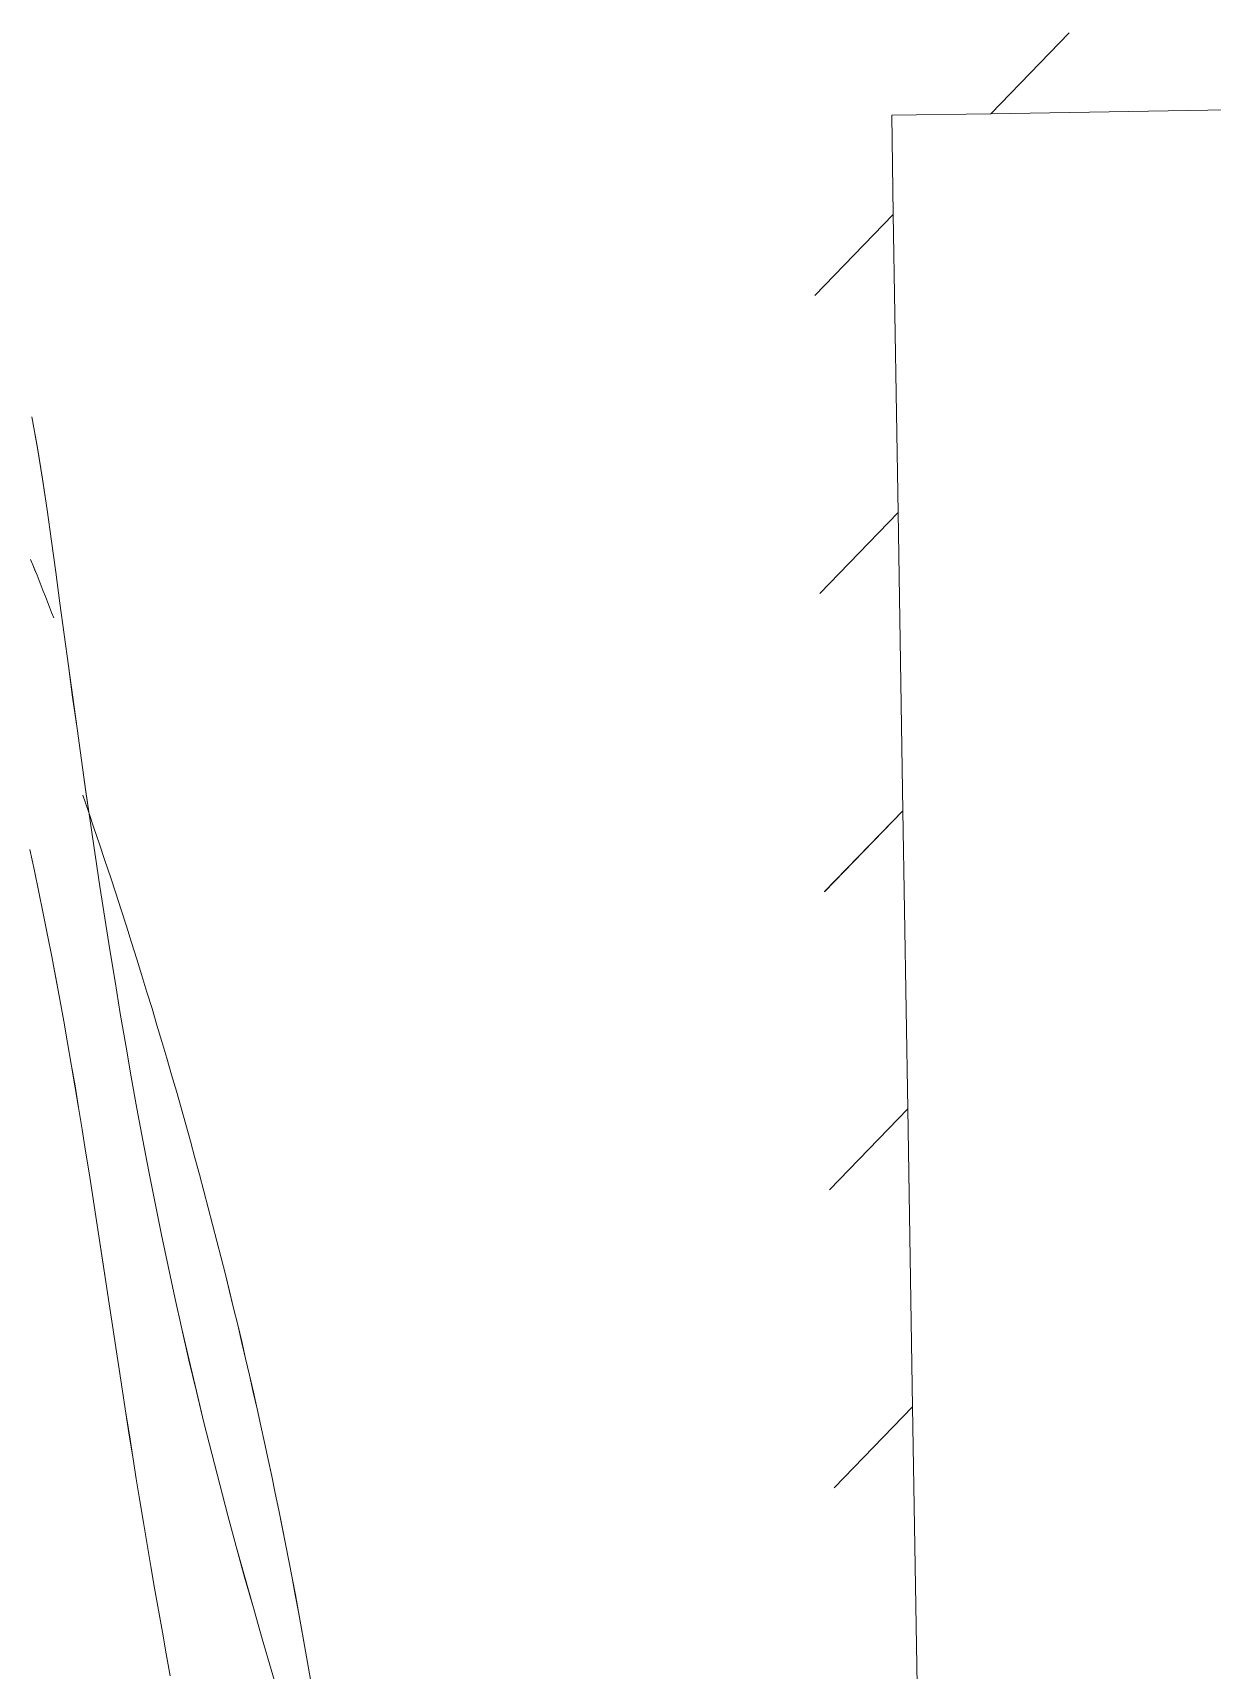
# Model space of a CAD drawing. Header units: centimetres. Extents: x 3695 to 5327, y 1631 to 2449.
# Drawn here: x 4626.8 to 4671.2, y 1966.5 to 2028.2 of the extents above; entities that cross this region are included whole.
import ezdxf

# ---------------------------------------------------------------- set-up
doc = ezdxf.new("R2010")
doc.units = ezdxf.units.CM
doc.layers.add('傢俱', color=7, linetype='Continuous', lineweight=15)

# ---------------------------------------------------------------- blocks, each defined once
blk = doc.blocks.new('沙發030')
for p, q in [((80.932, -176.841), (80.932, -165.615)), ((105.23, -167.351), (104.904, -166.192)), ((105.549, -168.511), (105.23, -167.351)), ((109.031, -167.171), (109.167, -167.997)), ((109.167, -167.997), (109.302, -168.822)), ((105.863, -169.674), (105.549, -168.511)), ((109.302, -168.822), (109.435, -169.648)), ((106.17, -170.838), (105.863, -169.674)), ((109.435, -169.648), (109.567, -170.475)), ((109.567, -170.475), (109.697, -171.301)), ((106.471, -172.004), (106.17, -170.838)), ((109.697, -171.301), (109.824, -172.127)), ((106.765, -173.171), (106.471, -172.004)), ((109.824, -172.127), (109.948, -172.954)), ((107.053, -174.341), (106.765, -173.171)), ((109.948, -172.954), (110.07, -173.781)), ((80.932, -176.841), (83.932, -173.841)), ((110.07, -173.781), (110.19, -174.607)), ((107.334, -175.513), (107.053, -174.341)), ((110.19, -174.607), (110.308, -175.434)), ((107.607, -176.687), (107.334, -175.513)), ((110.308, -175.434), (110.424, -176.261)), ((110.424, -176.261), (110.539, -177.087)), ((80.932, -188.066), (80.932, -176.841)), ((107.874, -177.864), (107.607, -176.687)), ((110.539, -177.087), (110.653, -177.914)), ((108.133, -179.042), (107.874, -177.864)), ((110.653, -177.914), (110.766, -178.74)), ((110.766, -178.74), (110.878, -179.565)), ((108.384, -180.223), (108.133, -179.042)), ((110.878, -179.565), (110.989, -180.391)), ((108.628, -181.407), (108.384, -180.223)), ((110.989, -180.391), (111.101, -181.216)), ((111.101, -181.216), (111.212, -182.04)), ((108.864, -182.593), (108.628, -181.407)), ((111.212, -182.04), (111.324, -182.865)), ((109.093, -183.781), (108.864, -182.593)), ((111.324, -182.865), (111.436, -183.688)), ((111.436, -183.688), (111.549, -184.511)), ((109.315, -184.971), (109.093, -183.781)), ((111.549, -184.511), (111.663, -185.333)), ((80.932, -188.066), (83.932, -185.066)), ((109.529, -186.163), (109.315, -184.971)), ((111.663, -185.333), (111.778, -186.155)), ((109.737, -187.357), (109.529, -186.163)), ((111.778, -186.155), (111.895, -186.976)), ((109.938, -188.551), (109.737, -187.357)), ((111.895, -186.976), (112.013, -187.796)), ((112.013, -187.796), (112.133, -188.615)), ((80.932, -199.291), (80.932, -188.066)), ((110.134, -189.747), (109.938, -188.551)), ((112.133, -188.615), (112.256, -189.433)), ((110.323, -190.943), (110.134, -189.747)), ((112.256, -189.433), (112.381, -190.251)), ((112.381, -190.251), (112.508, -191.067)), ((110.507, -192.14), (110.323, -190.943)), ((112.508, -191.067), (112.639, -191.882)), ((110.686, -193.337), (110.507, -192.14)), ((112.639, -191.882), (112.772, -192.697)), ((112.772, -192.697), (112.909, -193.51)), ((110.86, -194.534), (110.686, -193.337)), ((112.909, -193.51), (113.05, -194.322)), ((111.029, -195.73), (110.86, -194.534)), ((113.05, -194.322), (113.194, -195.132)), ((113.194, -195.132), (113.343, -195.941)), ((111.194, -196.926), (111.029, -195.73)), ((113.343, -195.941), (113.496, -196.749)), ((80.932, -199.291), (83.932, -196.291)), ((111.354, -198.121), (111.194, -196.926)), ((113.496, -196.749), (113.654, -197.556)), ((113.654, -197.556), (113.816, -198.361)), ((111.511, -199.314), (111.354, -198.121)), ((80.932, -210.516), (80.932, -199.291)), ((111.664, -200.506), (111.511, -199.314)), ((111.815, -201.697), (111.664, -200.506)), ((111.962, -202.886), (111.815, -201.697)), ((112.107, -204.072), (111.962, -202.886)), ((112.249, -205.256), (112.107, -204.072)), ((112.389, -206.437), (112.249, -205.256)), ((112.527, -207.615), (112.389, -206.437)), ((112.847, -207.275), (112.772, -207.073)), ((80.932, -210.516), (83.932, -207.516)), ((112.665, -208.79), (112.527, -207.615)), ((112.922, -207.476), (112.847, -207.275)), ((112.996, -207.677), (112.922, -207.476)), ((113.071, -207.878), (112.996, -207.677)), ((113.146, -208.079), (113.071, -207.878)), ((113.222, -208.28), (113.146, -208.079)), ((113.297, -208.481), (113.222, -208.28)), ((112.805, -209.962), (112.665, -208.79)), ((113.373, -208.682), (113.297, -208.481)), ((113.45, -208.882), (113.373, -208.682)), ((113.527, -209.082), (113.45, -208.882)), ((113.604, -209.281), (113.527, -209.082)), ((112.952, -211.133), (112.805, -209.962)), ((80.932, -221.742), (80.932, -210.516)), ((113.109, -212.303), (112.952, -211.133)), ((113.28, -213.473), (113.109, -212.303)), ((113.469, -214.644), (113.28, -213.473)), ((80.932, -221.742), (83.932, -218.742)), ((80.932, -225.477), (80.932, -221.742)), ((65.971, -225.477), (77.197, -225.477)), ((74.197, -228.477), (77.197, -225.477)), ((77.197, -225.477), (80.932, -225.477))]:
    blk.add_line(p, q)
blk.add_arc((311.597, -134.674), 210.335, 186.87687, 198.20277)

msp = doc.modelspace()

# ---------------------------------------------------------------- linework, layer by layer
at = {"layer": '傢俱'}
for p, q in [((4665.812, 2028.183), (4662.861, 2025.135)), ((4674.085, 2025.316), (4662.861, 2025.135)), ((4662.861, 2025.135), (4659.127, 2025.074)), ((4659.127, 2025.074), (4659.187, 2021.339)), ((4659.187, 2021.339), (4656.236, 2018.291)), ((4659.187, 2021.339), (4659.369, 2010.116)), ((4626.769, 2013.716), (4626.977, 2012.548)), ((4626.977, 2012.548), (4627.167, 2011.381)), ((4627.167, 2011.381), (4627.343, 2010.214)), ((4627.343, 2010.214), (4627.509, 2009.045)), ((4659.369, 2010.116), (4656.418, 2007.067)), ((4659.369, 2010.116), (4659.551, 1998.892)), ((4627.509, 2009.045), (4627.668, 2007.875)), ((4626.721, 2008.351), (4626.802, 2008.153)), ((4626.802, 2008.153), (4626.882, 2007.954)), ((4626.882, 2007.954), (4626.961, 2007.756)), ((4626.961, 2007.756), (4627.041, 2007.556)), ((4627.041, 2007.556), (4627.12, 2007.357)), ((4627.668, 2007.875), (4627.824, 2006.703)), ((4627.12, 2007.357), (4627.198, 2007.157)), ((4627.198, 2007.157), (4627.276, 2006.957)), ((4627.276, 2006.957), (4627.355, 2006.757)), ((4627.355, 2006.757), (4627.433, 2006.557)), ((4627.433, 2006.557), (4627.51, 2006.357)), ((4627.51, 2006.357), (4627.588, 2006.157)), ((4627.824, 2006.703), (4627.982, 2005.527)), ((4627.982, 2005.527), (4628.141, 2004.348)), ((4628.141, 2004.348), (4628.303, 2003.167)), ((4628.303, 2003.167), (4628.466, 2001.983)), ((4628.466, 2001.983), (4628.633, 2000.797)), ((4628.633, 2000.797), (4628.802, 1999.609)), ((4628.802, 1999.609), (4628.975, 1998.42)), ((4659.551, 1998.892), (4656.6, 1995.844)), ((4659.551, 1998.892), (4659.733, 1987.668)), ((4628.975, 1998.42), (4629.151, 1997.229)), ((4626.861, 1996.627), (4626.686, 1997.429)), ((4629.151, 1997.229), (4629.331, 1996.037)), ((4627.032, 1995.823), (4626.861, 1996.627)), ((4627.198, 1995.017), (4627.032, 1995.823)), ((4629.331, 1996.037), (4629.515, 1994.844)), ((4627.36, 1994.211), (4627.198, 1995.017)), ((4629.515, 1994.844), (4629.704, 1993.65)), ((4627.517, 1993.403), (4627.36, 1994.211)), ((4627.671, 1992.593), (4627.517, 1993.403)), ((4629.704, 1993.65), (4629.897, 1992.456)), ((4627.821, 1991.782), (4627.671, 1992.593)), ((4629.897, 1992.456), (4630.095, 1991.263)), ((4627.968, 1990.971), (4627.821, 1991.782)), ((4628.112, 1990.157), (4627.968, 1990.971)), ((4630.095, 1991.263), (4630.298, 1990.069)), ((4628.252, 1989.343), (4628.112, 1990.157)), ((4630.298, 1990.069), (4630.507, 1988.876)), ((4628.39, 1988.528), (4628.252, 1989.343)), ((4628.526, 1987.712), (4628.39, 1988.528)), ((4630.507, 1988.876), (4630.722, 1987.684)), ((4628.66, 1986.895), (4628.526, 1987.712)), ((4630.722, 1987.684), (4630.943, 1986.492)), ((4659.733, 1987.668), (4656.782, 1984.62)), ((4659.733, 1987.668), (4659.914, 1976.444)), ((4628.791, 1986.077), (4628.66, 1986.895)), ((4630.943, 1986.492), (4631.17, 1985.302)), ((4628.921, 1985.258), (4628.791, 1986.077)), ((4629.05, 1984.438), (4628.921, 1985.258)), ((4631.17, 1985.302), (4631.404, 1984.114)), ((4629.177, 1983.618), (4629.05, 1984.438)), ((4631.404, 1984.114), (4631.644, 1982.928)), ((4629.303, 1982.797), (4629.177, 1983.618)), ((4629.429, 1981.975), (4629.303, 1982.797)), ((4631.644, 1982.928), (4631.892, 1981.743)), ((4629.554, 1981.153), (4629.429, 1981.975)), ((4631.892, 1981.743), (4632.148, 1980.561)), ((4629.678, 1980.33), (4629.554, 1981.153)), ((4629.803, 1979.507), (4629.678, 1980.33)), ((4632.148, 1980.561), (4632.411, 1979.382)), ((4629.928, 1978.684), (4629.803, 1979.507)), ((4632.411, 1979.382), (4632.681, 1978.205)), ((4630.053, 1977.86), (4629.928, 1978.684)), ((4630.18, 1977.036), (4630.053, 1977.86)), ((4632.681, 1978.205), (4632.96, 1977.031)), ((4630.307, 1976.211), (4630.18, 1977.036)), ((4632.96, 1977.031), (4633.245, 1975.859)), ((4630.435, 1975.387), (4630.307, 1976.211)), ((4659.914, 1976.444), (4656.963, 1973.396)), ((4659.914, 1976.444), (4660.096, 1965.22)), ((4630.565, 1974.562), (4630.435, 1975.387)), ((4633.245, 1975.859), (4633.537, 1974.689)), ((4630.696, 1973.738), (4630.565, 1974.562)), ((4633.537, 1974.689), (4633.837, 1973.522)), ((4630.829, 1972.913), (4630.696, 1973.738)), ((4633.837, 1973.522), (4634.144, 1972.357)), ((4630.964, 1972.088), (4630.829, 1972.913)), ((4634.144, 1972.357), (4634.457, 1971.194)), ((4631.102, 1971.264), (4630.964, 1972.088)), ((4631.242, 1970.439), (4631.102, 1971.264)), ((4634.457, 1971.194), (4634.776, 1970.033)), ((4631.386, 1969.615), (4631.242, 1970.439)), ((4634.776, 1970.033), (4635.103, 1968.874)), ((4631.531, 1968.791), (4631.386, 1969.615)), ((4631.678, 1967.968), (4631.531, 1968.791)), ((4635.103, 1968.874), (4635.435, 1967.717)), ((4631.826, 1967.144), (4631.678, 1967.968)), ((4635.435, 1967.717), (4635.773, 1966.562)), ((4631.975, 1966.321), (4631.826, 1967.144)), ((4635.773, 1966.562), (4636.118, 1965.409))]:
    msp.add_line(p, q, dxfattribs=at)
msp.add_arc((4429.962, 1930.547), 210.335, 7.80485, 19.13075, dxfattribs=at)

# ---------------------------------------------------------------- block references
at = {"layer": '傢俱', "rotation": 180.9279815504732}
msp.add_blockref('沙發030', (4743.7, 1800.938), dxfattribs=at)

doc.saveas('drawing.dxf')
